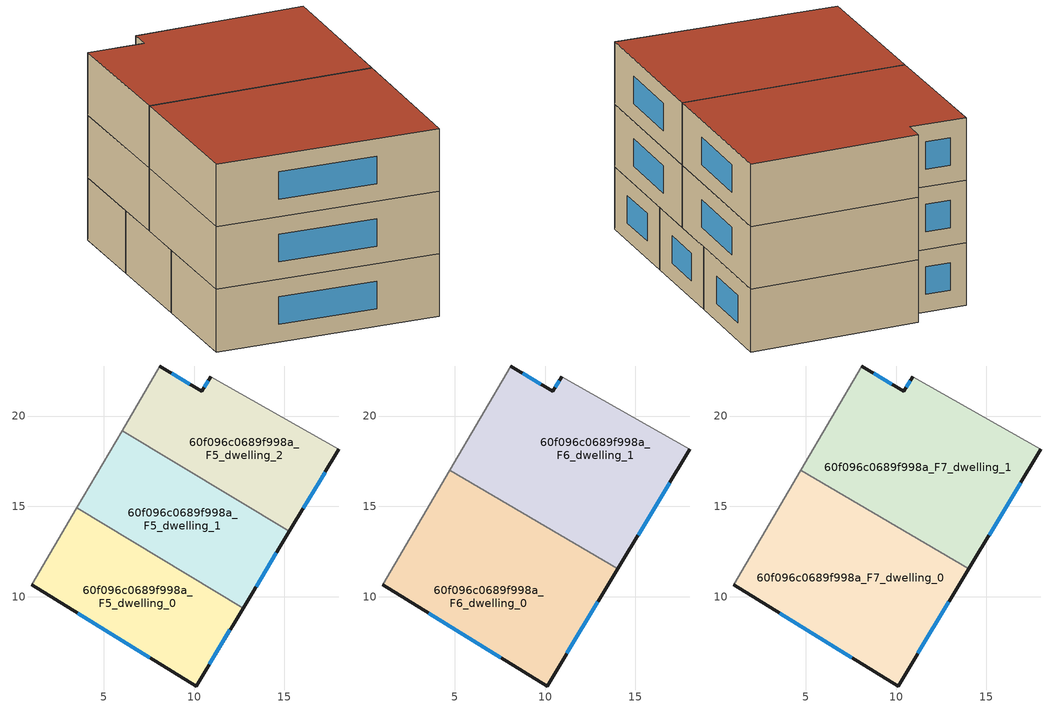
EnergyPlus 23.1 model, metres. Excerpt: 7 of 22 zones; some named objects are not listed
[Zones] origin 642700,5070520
60f096c0689f998a_F5_dwelling_0
 floor to 60f096c0689f998a_F4_dwelling_0 (EU_floor_Construction): 12.71,9.37 10.1,5.06 1,10.66 3.5,14.92 z15
 wall outside (EU_wall_Construction): 1,10.66 10.1,5.06 12.71,9.37 z15:18
 wall adiabatic (EU_wall_Construction): 3.5,14.92 1,10.66 z15:18
 wall to 60f096c0689f998a_F5_dwelling_1 (EU_wall_Construction): 12.71,9.37 3.5,14.92 z15:18
 window (EU_Window_Construction): 10.83,6.26 11.98,8.16 / 3.55,9.09 7.55,6.63 z15.84:17.16
60f096c0689f998a_F5_dwelling_1
 floor to 60f096c0689f998a_F4_dwelling_1 (EU_floor_Construction): 15.27,13.61 12.71,9.37 3.5,14.92 6.01,19.2 z15
 wall outside (EU_wall_Construction): 12.71,9.37 15.27,13.61 z15:18
 wall adiabatic (EU_wall_Construction): 6.01,19.2 3.5,14.92 z15:18
 wall to 60f096c0689f998a_F5_dwelling_2 (EU_wall_Construction): 15.27,13.61 6.01,19.2 z15:18
 window (EU_Window_Construction): 13.42,10.56 14.55,12.42 z15.84:17.16
60f096c0689f998a_F5_dwelling_2
 floor to 60f096c0689f998a_F4_dwelling_2 (EU_floor_Construction): 18.01,18.16 15.27,13.61 6.01,19.2 8.11,22.77 10.41,21.37 10.91,22.17 z15
 wall outside (EU_wall_Construction): 15.27,13.61 18.02,18.16 / 10.91,22.17 10.41,21.37 8.11,22.77 z15:18
 wall adiabatic (EU_wall_Construction): 18.02,18.16 10.91,22.17 / 8.11,22.77 6.01,19.2 z15:18
 window (EU_Window_Construction): 16.04,14.89 17.25,16.89 / 9.77,21.76 8.75,22.38 / 10.77,21.94 10.55,21.59 z15.84:17.16
60f096c0689f998a_F6_dwelling_0
 floor to 60f096c0689f998a_F5_dwelling_0 (EU_floor_Construction): 12.71,9.37 10.1,5.06 1,10.66 3.5,14.92 z18
 floor to 60f096c0689f998a_F5_dwelling_1 (EU_floor_Construction): 14.02,11.55 12.71,9.37 3.5,14.92 4.72,17.01 z18
 wall outside (EU_wall_Construction): 1,10.66 10.1,5.06 14.02,11.55 z18:21
 wall adiabatic (EU_wall_Construction): 4.72,17.01 1,10.66 z18:21
 wall to 60f096c0689f998a_F6_dwelling_1 (EU_wall_Construction): 14.02,11.55 4.72,17.01 z18:21
 window (EU_Window_Construction): 11.2,6.88 12.93,9.73 / 3.55,9.09 7.55,6.63 z18.84:20.16
60f096c0689f998a_F6_dwelling_1
 floor to 60f096c0689f998a_F5_dwelling_1 (EU_floor_Construction): 15.27,13.61 14.02,11.55 4.72,17.01 6.01,19.2 z18
 floor to 60f096c0689f998a_F5_dwelling_2 (EU_floor_Construction): 18.01,18.16 15.27,13.61 6.01,19.2 8.11,22.77 10.41,21.37 10.91,22.17 z18
 wall outside (EU_wall_Construction): 14.02,11.55 18.02,18.16 / 10.91,22.17 10.41,21.37 8.11,22.77 z18:21
 wall adiabatic (EU_wall_Construction): 18.02,18.16 10.91,22.17 / 8.11,22.77 4.72,17.01 z18:21
 window (EU_Window_Construction): 15.14,13.4 16.9,16.31 / 9.77,21.76 8.75,22.38 / 10.77,21.94 10.55,21.59 z18.84:20.16
60f096c0689f998a_F7_dwelling_0
 floor to 60f096c0689f998a_F6_dwelling_0 (EU_floor_Construction): 14.02,11.55 10.1,5.06 1,10.66 4.72,17.01 z21
 wall outside (EU_wall_Construction): 1,10.66 10.1,5.06 14.02,11.55 z21:24
 wall adiabatic (EU_wall_Construction): 4.72,17.01 1,10.66 z21:24
 wall to 60f096c0689f998a_F7_dwelling_1 (EU_wall_Construction): 14.02,11.55 4.72,17.01 z21:24
 window (EU_Window_Construction): 11.2,6.88 12.93,9.73 / 3.55,9.09 7.55,6.63 z21.84:23.16
 roof outside (EU_roof_Construction): 10.1,5.06 14.02,11.55 4.72,17.01 1,10.66 z24
60f096c0689f998a_F7_dwelling_1
 floor to 60f096c0689f998a_F6_dwelling_1 (EU_floor_Construction): 18.01,18.16 14.02,11.55 4.72,17.01 8.11,22.77 10.41,21.37 10.91,22.17 z21
 wall outside (EU_wall_Construction): 14.02,11.55 18.02,18.16 / 10.91,22.17 10.41,21.37 8.11,22.77 z21:24
 wall adiabatic (EU_wall_Construction): 18.02,18.16 10.91,22.17 / 8.11,22.77 4.72,17.01 z21:24
 window (EU_Window_Construction): 15.14,13.4 16.9,16.31 / 9.77,21.76 8.75,22.38 / 10.77,21.94 10.55,21.59 z21.84:23.16
 roof outside (EU_roof_Construction): 14.02,11.55 18.02,18.16 10.91,22.17 10.41,21.37 8.11,22.77 4.72,17.01 z24
[Building]
EU S2 Campaign: North Axis=0; Terrain=City; Solar Distribution=FullExterior
[Site:Location]
Lyon-Bron: Latitude=45.75; Longitude=5; Time Zone=1; Elevation=198
[SizingPeriod:WeatherFileDays]
AnnualSizingPeriod: Begin Month=1; Begin Day of Month=1; End Month=12; End Day of Month=31; Day of Week for Start Day=Monday; Use Weather File Daylight Saving Period=No; Use Weather File Rain and Snow Indicators=No
[MATERIAL]
EU_InternalMass_Material: Roughness=MediumRough; Thickness=0.1; Conductivity=1; Density=1800; Specific Heat=900; Thermal Absorptance=0.9; Solar Absorptance=0.7; Visible Absorptance=0.7
[MATERIAL:NOMASS] Roughness=MediumRough; Thermal Absorptance=0.9; Solar Absorptance=0.7; Visible Absorptance=0.7
Name | Thermal Resistance
EU_wall_NoMass | 0.776494
EU_roof_NoMass | 0.486893
EU_floor_NoMass | 0.421597
[WINDOWMATERIAL:SIMPLEGLAZINGSYSTEM]
EU_Window_SimpleGlazing: UFactor=4.24961; Solar Heat Gain Coefficient=0.83; Visible Transmittance=0.83
[CONSTRUCTION]
EU_wall_Construction: EU_wall_NoMass
EU_roof_Construction: EU_roof_NoMass
EU_floor_Construction: EU_floor_NoMass
EU_Window_Construction: EU_Window_SimpleGlazing
EU_InternalMass_Construction: EU_InternalMass_Material
[ZONE] Type=1; Multiplier=1; Ceiling Height=autocalculate; Floor Area=autocalculate; Part of Total Floor Area=Yes
Name | Volume
60f096c0689f998a_F5_dwelling_0 | 160.382
60f096c0689f998a_F6_dwelling_0 | 240.5625
60f096c0689f998a_F7_dwelling_0 | 240.57
60f096c0689f998a_F5_dwelling_1; 60f096c0689f998a_F5_dwelling_2 | 160.383
60f096c0689f998a_F6_dwelling_1 | 240.581
60f096c0689f998a_F7_dwelling_1 | 240.582
[INTERNALMASS] Construction=EU_InternalMass_Construction
Name | Zone or ZoneList | Surface Area
60f096c0689f998a_F5_dwelling_0_EU_InternalMass | 60f096c0689f998a_F5_dwelling_0 | 53.4605
60f096c0689f998a_F5_dwelling_1_EU_InternalMass | 60f096c0689f998a_F5_dwelling_1 | 53.4613
60f096c0689f998a_F5_dwelling_2_EU_InternalMass | 60f096c0689f998a_F5_dwelling_2 | 53.4607
60f096c0689f998a_F6_dwelling_0_EU_InternalMass | 60f096c0689f998a_F6_dwelling_0 | 80.1897
60f096c0689f998a_F6_dwelling_1_EU_InternalMass | 60f096c0689f998a_F6_dwelling_1 | 80.1936
60f096c0689f998a_F7_dwelling_0_EU_InternalMass | 60f096c0689f998a_F7_dwelling_0 | 80.1897
60f096c0689f998a_F7_dwelling_1_EU_InternalMass | 60f096c0689f998a_F7_dwelling_1 | 80.1936
[OTHEREQUIPMENT] Fuel Type=Electricity; Design Level Calculation Method=Watts/Area; Power per Zone Floor Area=1; Fraction Latent=0; Fraction Radiant=0; Fraction Lost=0; Carbon Dioxide Generation Rate=0; EndUse Subcategory=EU_Step8_InternalGains
Name | Zone or ZoneList or Space or SpaceList | Schedule
EU_Step8_InternalGain_60f096c0689f998a_F5_dwelling_0_f000 | 60f096c0689f998a_F5_dwelling_0 | EU_Step8_GainSchedule_60f096c0689f998a_F5_dwelling_0_f000
EU_Step8_InternalGain_60f096c0689f998a_F5_dwelling_1_f000 | 60f096c0689f998a_F5_dwelling_1 | EU_Step8_GainSchedule_60f096c0689f998a_F5_dwelling_1_f000
EU_Step8_InternalGain_60f096c0689f998a_F5_dwelling_2_f000 | 60f096c0689f998a_F5_dwelling_2 | EU_Step8_GainSchedule_60f096c0689f998a_F5_dwelling_2_f000
EU_Step8_InternalGain_60f096c0689f998a_F6_dwelling_0_f000 | 60f096c0689f998a_F6_dwelling_0 | EU_Step8_GainSchedule_60f096c0689f998a_F6_dwelling_0_f000
EU_Step8_InternalGain_60f096c0689f998a_F6_dwelling_1_f000 | 60f096c0689f998a_F6_dwelling_1 | EU_Step8_GainSchedule_60f096c0689f998a_F6_dwelling_1_f000
EU_Step8_InternalGain_60f096c0689f998a_F7_dwelling_0_f000 | 60f096c0689f998a_F7_dwelling_0 | EU_Step8_GainSchedule_60f096c0689f998a_F7_dwelling_0_f000
EU_Step8_InternalGain_60f096c0689f998a_F7_dwelling_1_f000 | 60f096c0689f998a_F7_dwelling_1 | EU_Step8_GainSchedule_60f096c0689f998a_F7_dwelling_1_f000
[ZONEVENTILATION:DESIGNFLOWRATE] Schedule=EU_AlwaysOn; Design Flow Rate Calculation Method=AirChanges/Hour; Air Changes per Hour=0.693814; Ventilation Type=Natural; Fan Pressure Rise=0; Fan Total Efficiency=1; Constant Term Coefficient=1; Temperature Term Coefficient=0; Velocity Term Coefficient=0; Velocity Squared Term Coefficient=0; Minimum Indoor Temperature=-100; Maximum Indoor Temperature=100; Delta Temperature=-100; Minimum Outdoor Temperature=-100; Maximum Outdoor Temperature=100; Maximum Wind Speed=40
Name | Zone or ZoneList or Space or SpaceList
EU_ConstantAir_60f096c0689f998a_F5_dwelling_0 | 60f096c0689f998a_F5_dwelling_0
EU_ConstantAir_60f096c0689f998a_F5_dwelling_1 | 60f096c0689f998a_F5_dwelling_1
EU_ConstantAir_60f096c0689f998a_F5_dwelling_2 | 60f096c0689f998a_F5_dwelling_2
EU_ConstantAir_60f096c0689f998a_F6_dwelling_0 | 60f096c0689f998a_F6_dwelling_0
EU_ConstantAir_60f096c0689f998a_F6_dwelling_1 | 60f096c0689f998a_F6_dwelling_1
EU_ConstantAir_60f096c0689f998a_F7_dwelling_0 | 60f096c0689f998a_F7_dwelling_0
EU_ConstantAir_60f096c0689f998a_F7_dwelling_1 | 60f096c0689f998a_F7_dwelling_1
[HVACTEMPLATE:ZONE:IDEALLOADSAIRSYSTEM] System Availability Schedule=EU_AlwaysOn; Maximum Heating Supply Air Temperature=50; Minimum Cooling Supply Air Temperature=13; Maximum Heating Supply Air Humidity Ratio=0.0156; Minimum Cooling Supply Air Humidity Ratio=0.0077; Heating Limit=NoLimit; Cooling Limit=NoLimit; Heating Availability Schedule=EU_AlwaysOn; Cooling Availability Schedule=EU_CoolingOff; Dehumidification Control Type=ConstantSensibleHeatRatio; Cooling Sensible Heat Ratio=0.7; Dehumidification Setpoint=60; Humidification Control Type=None; Humidification Setpoint=30; Outdoor Air Method=None; Outdoor Air Flow Rate per Person=0.00944; Outdoor Air Flow Rate per Zone Floor Area=0; Outdoor Air Flow Rate per Zone=0; Demand Controlled Ventilation Type=None; Outdoor Air Economizer Type=NoEconomizer; Heat Recovery Type=None; Sensible Heat Recovery Effectiveness=0.7; Latent Heat Recovery Effectiveness=0.65
Name | Template Thermostat
60f096c0689f998a_F5_dwelling_0 | EU_HeatOnly_60f096c0689f998a_F5_dwelling_0
60f096c0689f998a_F5_dwelling_1 | EU_HeatOnly_60f096c0689f998a_F5_dwelling_1
60f096c0689f998a_F5_dwelling_2 | EU_HeatOnly_60f096c0689f998a_F5_dwelling_2
60f096c0689f998a_F6_dwelling_0 | EU_HeatOnly_60f096c0689f998a_F6_dwelling_0
60f096c0689f998a_F6_dwelling_1 | EU_HeatOnly_60f096c0689f998a_F6_dwelling_1
60f096c0689f998a_F7_dwelling_0 | EU_HeatOnly_60f096c0689f998a_F7_dwelling_0
60f096c0689f998a_F7_dwelling_1 | EU_HeatOnly_60f096c0689f998a_F7_dwelling_1
[SIZING:ZONE] Zone Cooling Design Supply Air Temperature Input Method=SupplyAirTemperature; Zone Cooling Design Supply Air Temperature=13; Zone Heating Design Supply Air Temperature Input Method=SupplyAirTemperature; Zone Heating Design Supply Air Temperature=50; Zone Cooling Design Supply Air Humidity Ratio=0.008; Zone Heating Design Supply Air Humidity Ratio=0.008; Cooling Design Air Flow Method=DesignDay; Cooling Design Air Flow Rate=0; Cooling Minimum Air Flow per Zone Floor Area=0.000762; Cooling Minimum Air Flow=0; Cooling Minimum Air Flow Fraction=0.2; Heating Design Air Flow Method=DesignDay; Heating Design Air Flow Rate=0; Heating Maximum Air Flow per Zone Floor Area=0.002032; Heating Maximum Air Flow=0.141576; Heating Maximum Air Flow Fraction=0.3; Account for Dedicated Outdoor Air System=No; Dedicated Outdoor Air System Control Strategy=NeutralSupplyAir; Dedicated Outdoor Air Low Setpoint Temperature for Design=autosize; Dedicated Outdoor Air High Setpoint Temperature for Design=autosize; Zone Load Sizing Method=Sensible Load Only No Latent Load; Zone Latent Cooling Design Supply Air Humidity Ratio Input Method=HumidityRatioDifference; Zone Cooling Design Supply Air Humidity Ratio Difference=0.005; Zone Latent Heating Design Supply Air Humidity Ratio Input Method=HumidityRatioDifference; Zone Humidification Design Supply Air Humidity Ratio Difference=0.005
60f096c0689f998a_F5_dwelling_0; 60f096c0689f998a_F5_dwelling_1; 60f096c0689f998a_F5_dwelling_2; 60f096c0689f998a_F6_dwelling_0; 60f096c0689f998a_F6_dwelling_1; 60f096c0689f998a_F7_dwelling_0; 60f096c0689f998a_F7_dwelling_1
[SCHEDULE:CONSTANT]
Name | Hourly Value
EU_AlwaysOn | 1
EU_CoolingOff | 0
[SCHEDULE:FILE] Column Number=1; Rows to Skip at Top=0; Number of Hours of Data=8760; Column Separator=Comma; Interpolate to Timestep=No; Minutes per Item=60; Adjust Schedule for Daylight Savings=Yes
Name | File
EU_Step8_GainSchedule_60f096c0689f998a_F5_dwelling_0_f000 | ../../schedules/60f096c0689f998a/60f096c0689f998a_F5_dwelling_0_f000_gain.csv
EU_Step8_GainSchedule_60f096c0689f998a_F5_dwelling_1_f000 | ../../schedules/60f096c0689f998a/60f096c0689f998a_F5_dwelling_1_f000_gain.csv
EU_Step8_GainSchedule_60f096c0689f998a_F5_dwelling_2_f000 | ../../schedules/60f096c0689f998a/60f096c0689f998a_F5_dwelling_2_f000_gain.csv
EU_Step8_GainSchedule_60f096c0689f998a_F6_dwelling_0_f000 | ../../schedules/60f096c0689f998a/60f096c0689f998a_F6_dwelling_0_f000_gain.csv
EU_Step8_GainSchedule_60f096c0689f998a_F6_dwelling_1_f000 | ../../schedules/60f096c0689f998a/60f096c0689f998a_F6_dwelling_1_f000_gain.csv
EU_Step8_GainSchedule_60f096c0689f998a_F7_dwelling_0_f000 | ../../schedules/60f096c0689f998a/60f096c0689f998a_F7_dwelling_0_f000_gain.csv
EU_Step8_GainSchedule_60f096c0689f998a_F7_dwelling_1_f000 | ../../schedules/60f096c0689f998a/60f096c0689f998a_F7_dwelling_1_f000_gain.csv
